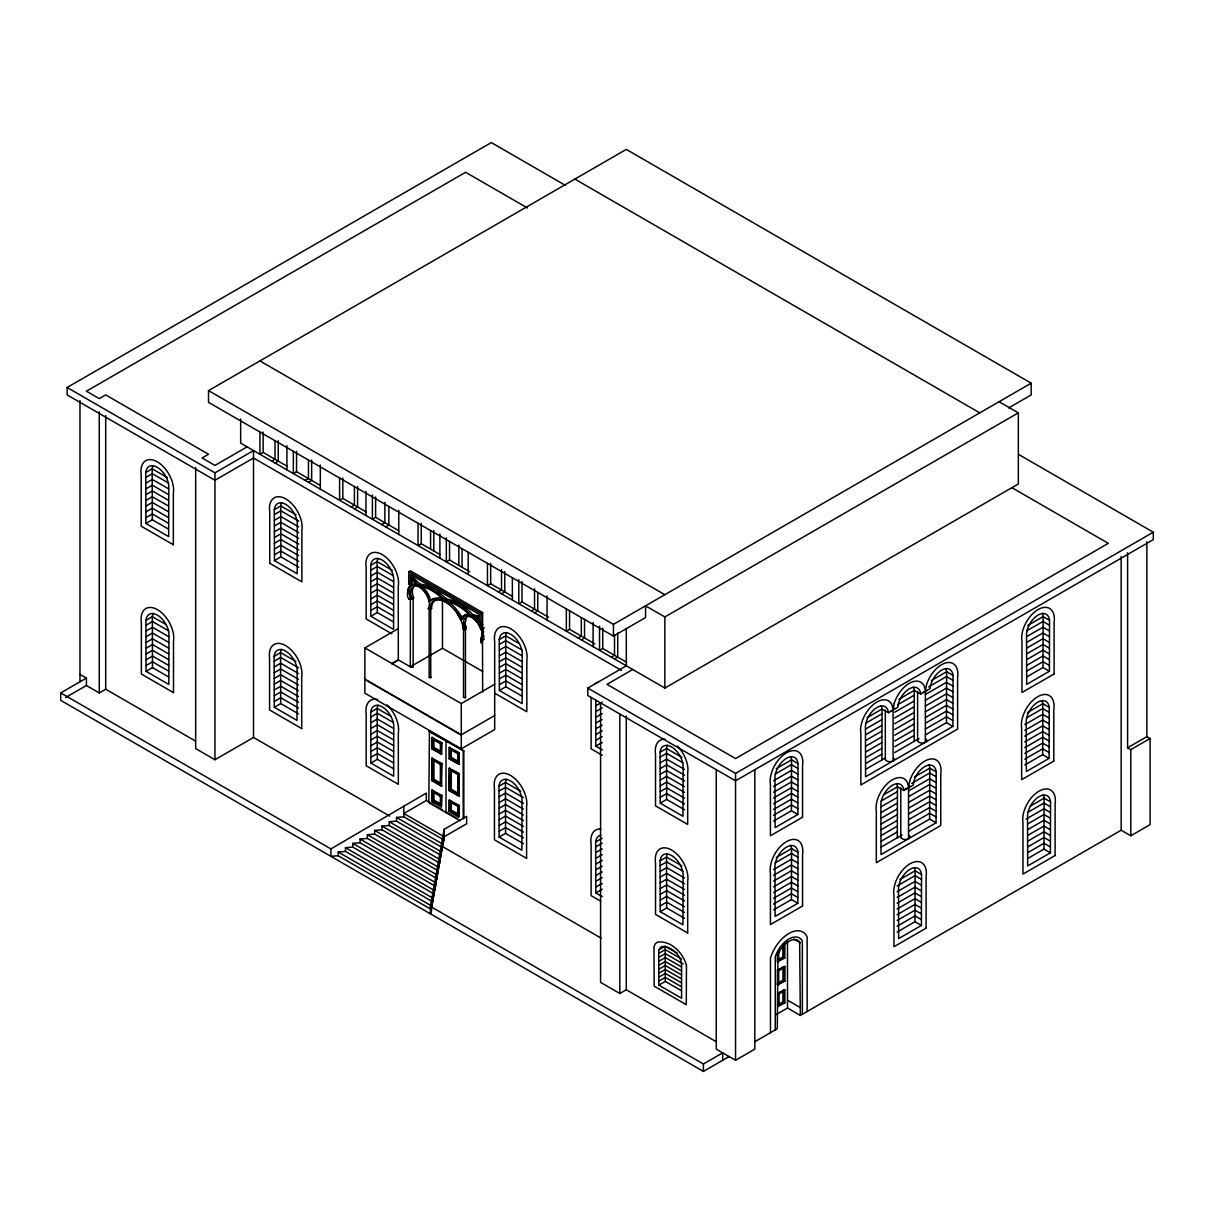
<?xml version="1.0" encoding="UTF-8"?>
<svg xmlns="http://www.w3.org/2000/svg" width="1214" height="1214" viewBox="0 0 1214 1214"><rect width="100%" height="100%" fill="white"/><g stroke="black" fill="none" stroke-linecap="round" stroke-linejoin="round"><path stroke-width="1.5" d="M797.993 763.545A16.374 9.454 -60 0 0 786.475 758.31A16.374 9.454 -60 0 0 774.972 776.839L775.109 827.614L797.841 814.488L797.993 763.545L791.558 759.843A16.374 9.454 -60 0 0 790.709 756.565M797.993 852.349A16.374 9.454 -60 0 0 786.475 847.099A16.374 9.454 -60 0 0 774.972 865.628L775.109 916.403L797.841 903.292L797.993 852.349L791.558 848.632A16.374 9.454 -60 0 0 790.709 845.369M881.865 759.964L882.017 709.022A16.374 9.454 -60 0 0 881.152 705.759M897.328 837.736L897.465 786.793A16.374 9.454 -60 0 0 896.615 783.531M914.172 741.314L914.309 690.371A16.374 9.454 -60 0 0 913.459 687.109M921.547 874.52A16.374 9.454 -60 0 0 910.03 869.27A16.374 9.454 -60 0 0 898.527 887.798L898.664 938.574L921.396 925.463L921.547 874.52L915.113 870.802A16.374 9.454 -60 0 0 914.263 867.54M936.191 771.861A16.374 9.454 -60 0 0 924.689 766.626A16.374 9.454 -60 0 0 913.171 785.154L903.899 790.511A16.374 9.454 -60 0 0 892.381 785.261A16.374 9.454 -60 0 0 880.878 803.805L881.015 854.58L936.055 822.804L936.191 771.861L929.772 768.159A16.374 9.454 -60 0 0 928.907 764.881M953.036 675.439A16.374 9.454 -60 0 0 941.533 670.189A16.374 9.454 -60 0 0 930.03 688.717L920.743 694.089A16.374 9.454 -60 0 0 909.225 688.839A16.374 9.454 -60 0 0 897.723 707.367L888.436 712.724A16.374 9.454 -60 0 0 876.933 707.489A16.374 9.454 -60 0 0 865.43 726.018L865.567 776.793L952.899 726.382L953.036 675.439L946.616 671.721A16.374 9.454 -60 0 0 945.752 668.459M1049.549 620.308A16.374 9.454 -60 0 0 1038.046 615.073A16.374 9.454 -60 0 0 1026.528 633.602L1026.68 684.377L1049.412 671.251L1049.549 620.308L1043.13 616.606A16.374 9.454 -60 0 0 1042.265 613.328M1049.23 707.428A16.374 9.454 -60 0 0 1037.727 702.193A16.374 9.454 -60 0 0 1026.225 720.721L1026.361 771.497L1049.093 758.371L1049.23 707.428L1042.811 703.71A16.374 9.454 -60 0 0 1041.946 700.448M1050.55 801.877A16.374 9.454 -60 0 0 1039.032 796.642A16.374 9.454 -60 0 0 1027.53 815.171L1027.666 865.946L1050.398 852.82L1050.55 801.877L1044.116 798.175A16.374 9.454 -60 0 0 1043.266 794.897M409.27 593.525L409.33 589.245M429.088 600.277L429.453 604.936L428.33 608.669L429.938 609.595L431.425 602.948L434.794 600.581A26.298 15.175 60 0 1 449.286 604.42M429.938 609.595L431.562 608.654L431.926 604.39L434.081 601.036L432.457 601.977M444.142 829.329L444.142 840.088L442.518 843.973L430.424 913.808L430.424 906.388L444.142 829.329L466.646 816.354L466.646 823.775L444.142 836.75L431.759 906.039L338.19 852.016L338.19 855.733L431.759 909.756L430.424 913.808L444.142 836.75L403.837 813.486L426.326 800.496L442.549 809.859M410.924 598.138L413.018 598.639L412.016 597.652M413.17 666.85L410.878 666.85L413.17 666.85L413.17 598.305M457.557 614.178L460.895 619.853L461.897 617.516A15.433 8.908 60 0 1 480.516 628.26C484.189 629.793 479.363 657.381 481.882 633.025M483.627 636.439L482.504 639.945L482.641 691.889M658.716 949.955L661.327 946.571C671.585 945.569 682.268 956.192 681.585 966.45L681.585 998.242L658.853 985.131L658.716 949.955L665.135 946.237L677.412 953.324M409.103 586.939C407.358 588.927 406.098 601.127 410.408 598.305L409.209 593.494M407.798 590.232L409.164 587.015A15.509 8.953 60 0 1 427.905 597.834L429.028 601.461L433.823 598.623M409.406 589.291L410.711 586.013M412.335 585.087L408.723 587.834M432.199 599.519L428.906 601.37A28.575 16.495 60 0 1 460.774 619.732L462.549 618.806L463.399 616.454A15.615 9.014 60 0 1 471.563 615.149M483.491 639.338L481.442 639.019M430.242 676.562C432.988 677.518 427.738 678.656 429.149 676.744L429.149 608.199C427.738 610.126 432.988 608.988 430.242 608.032M465.63 696.912L464.947 697.868L463.52 697.246L463.52 628.7L465.751 628.533M338.19 855.733L330.906 856.34L330.906 848.92L426.326 793.076L426.326 800.496M621.401 670.386L253.514 457.997L214.954 480.258L67.134 394.914L67.134 387.494L491.306 142.584L565.163 185.226M240.66 419.027L240.66 443.156L664.847 688.05L1018.334 483.961L1018.334 412.866L664.847 616.955L645.56 605.816L645.56 617.547L613.434 636.106L208.52 402.335L208.52 390.604L626.287 149.413L1031.187 383.184L1031.187 394.914L1008.697 407.904M145.756 472.549A16.374 9.454 60 0 1 157.274 467.299A16.374 9.454 60 0 1 168.776 485.828L168.64 536.603L145.908 523.492L145.756 472.549L152.19 468.832A16.374 9.454 60 0 1 153.04 465.569M145.908 477.406L152.327 473.703L168.564 483.066M145.908 483.157L152.327 479.454L168.564 488.817M145.908 488.908L152.327 485.205L168.564 494.568M145.908 494.659L152.327 490.957L168.564 500.32M145.908 500.411L152.327 496.708L168.564 506.071M247.079 446.858L214.954 465.417L202.101 457.997L208.52 454.279L105.694 394.914L99.26 398.617L86.406 391.196L465.599 172.282L527.483 207.989M145.908 506.162L152.327 502.459L168.564 511.822M145.908 511.913L152.327 508.211L168.564 517.574M67.134 387.494L214.954 472.838L253.514 450.576L253.514 737.459L389.709 816.081M145.908 517.665L152.327 513.962L168.564 523.325M287.157 466.282L263.15 452.427L259.933 454.279L259.933 432.017M145.908 523.492L152.327 519.774L168.564 529.152M271.815 461.138L275.032 459.287L275.032 440.728M275.032 463.004L278.249 461.138L278.249 440.728M320.572 485.57L296.55 471.715L293.348 473.566L293.348 451.304M305.23 480.425L308.447 478.574L308.447 460.015M308.447 482.277L311.649 480.425L311.649 460.015M274.303 509.652A16.374 9.454 60 0 1 285.806 504.402A16.374 9.454 60 0 1 297.324 522.946L297.172 573.721L274.44 560.595L274.303 509.652L280.738 505.935A16.374 9.454 60 0 1 281.587 502.672M274.44 514.508L280.874 510.806L298.735 521.11M274.44 520.26L280.874 516.557L298.735 526.861M274.44 526.011L280.874 522.308L298.735 532.612M274.44 531.762L280.874 528.06L298.735 538.363M274.44 537.514L280.874 533.811L298.735 544.115M366.294 511.974L342.818 498.423L339.601 500.274L339.601 478.013M274.44 543.265L280.874 539.562L298.735 549.866M145.923 620.384A16.374 9.454 60 0 1 157.441 615.149A16.374 9.454 60 0 1 168.943 633.678L168.807 684.453L146.075 671.327L145.923 620.384L152.357 616.682A16.374 9.454 60 0 1 153.207 613.404M274.44 549.016L280.874 545.314L298.735 555.617M146.075 625.24L152.494 621.538L168.731 630.916M351.18 506.966L354.397 505.1L354.397 486.556M274.44 554.768L280.874 551.065L298.735 561.369M354.397 508.818L357.599 506.966L357.599 486.556M146.075 630.992L152.494 627.289L168.731 636.667M274.44 560.595L280.874 556.877L298.735 567.196M146.075 636.743L152.494 633.04L168.731 642.418M146.075 642.51L152.494 638.792L168.731 648.17M728.294 1056.833L729.113 1056.575L703.407 1071.416L60.7 700.341L60.7 692.921L86.406 678.08L86.406 685.5L65.526 697.564M146.075 648.261L152.494 644.543L168.731 653.921M398.708 530.685L375.612 517.346L372.395 519.213L372.395 495.084M146.075 654.012L152.494 650.294L168.731 659.672M146.075 659.763L152.494 656.046L168.731 665.424M381.651 524.554L384.868 522.703L384.868 502.293M385.673 526.876L388.875 525.009L388.875 506.466M146.075 665.515L152.494 661.797L168.731 671.175M86.406 685.5L99.26 692.921L105.694 689.218L195.56 741.101M146.075 671.327L152.494 667.624L168.731 676.987M370.71 565.314A16.374 9.454 60 0 1 382.213 560.064A16.374 9.454 60 0 1 393.731 578.608L393.579 629.383L370.847 616.257L370.71 565.314L377.129 561.596A16.374 9.454 60 0 1 377.994 558.334M370.847 570.17L377.281 566.468L393.518 575.831M439.999 554.525L421.258 543.705L418.041 545.556L418.041 523.295M370.847 575.922L377.281 572.219L393.518 581.582M370.847 581.673L377.281 577.97L393.518 587.333M370.847 587.424L377.281 583.722L393.518 593.085M370.847 593.176L377.281 589.473L393.518 598.836M411.941 579.199L411.941 583.873L410.332 584.799L408.723 583.873L408.723 571.748L410.332 570.808L482.641 612.554L482.641 628.746L480.911 629.656M370.847 598.927L377.281 595.224L393.518 604.587M410.332 577.439L410.332 574.526L479.424 614.421L479.424 617.334L471.244 615.604L469.423 613.692A47.543 27.452 60 0 0 446.494 600.429L442.943 598.365A45.555 26.298 60 0 0 420.272 585.269L418.481 585.102L410.332 577.439L411.941 576.513L420.09 584.177L421.88 584.344A45.555 26.298 60 0 1 444.552 597.425L448.103 599.488A47.543 27.452 60 0 1 471.017 612.767L472.853 614.679L479.393 616.059M274.136 656.334A16.374 9.454 60 0 1 285.654 651.099A16.374 9.454 60 0 1 297.157 669.627L297.005 720.403L274.288 707.276L274.136 656.334L280.571 652.631A16.374 9.454 60 0 1 281.42 649.353M370.847 604.678L377.281 600.976L393.518 610.339M274.288 661.205L280.707 657.487L298.568 667.806M469.833 571.748L449.544 560.033L446.327 561.885L446.327 537.772M408.723 583.873L410.332 582.948L411.941 583.873M370.847 610.43L377.281 606.727L393.518 616.09M274.288 666.956L280.707 663.239L298.568 673.558M418.481 585.102L420.09 584.177M410.332 586.893L410.332 578.562L418.527 586.271L420.135 585.345A15.509 8.953 60 0 1 429.513 596.909L430.621 600.52A28.575 16.495 60 0 1 446.494 600.687M370.847 616.257L377.281 612.539L393.518 621.917M274.288 672.708L280.707 668.99L298.568 679.309M408.723 599.2L413.64 598.305L412.441 593.236A13.293 7.679 60 0 1 413.731 586.863M274.288 678.459L280.707 674.741L298.568 685.06M274.288 684.21L280.707 680.493L298.568 690.812M274.288 689.962L280.707 686.244L298.568 696.563M428.891 601.294L430.5 600.369M431.425 602.948L433.049 602.007M430.302 605.331L431.926 604.39M274.288 695.713L280.707 691.995L298.568 702.314M428.33 608.669L429.149 608.199M444.703 600.217L446.312 599.291M418.527 586.271A44.25 25.54 60 0 1 444.688 601.37L446.297 600.444M494.69 693.179L526.83 711.738L526.83 660.325A23.096 13.339 60 0 0 510.76 628.791A23.096 13.339 60 0 0 494.69 641.766L494.69 729.553L461.274 748.841L364.868 693.179L364.868 647.912L398.283 628.609M274.288 701.464L280.707 697.747L298.568 708.066M274.288 707.276L280.707 703.574L298.568 713.878M512.475 596.378L490.668 583.782L487.451 585.634L487.451 563.372M498.301 591.901L501.519 590.05L501.519 569.639M501.519 593.752L504.736 591.901L504.736 571.491M195.666 467.36L195.666 748.583L214.954 759.721L253.514 737.459M471.578 615.316A15.433 8.908 60 0 0 463.505 616.591C463.869 618.821 458.513 621.492 461.79 617.38A15.615 9.014 60 0 1 480.623 628.245M471.244 615.604L472.853 614.679M471.214 616.864L472.807 615.786A15.615 9.014 60 0 1 479.773 622.645M391.925 663.527L398.283 659.855L410.332 666.82L442.473 648.261L482.641 671.448M391.925 663.83L398.283 660.158L398.283 586.104A23.096 13.339 60 0 0 382.213 554.586A23.096 13.339 60 0 0 366.158 567.545L366.158 618.973L391.864 633.814M468.513 615.741A13.308 7.679 60 0 0 466.404 617.304L465.114 623.647L466.267 628.685L464.643 629.626L463.035 628.7L462.337 623.313L463.945 622.372M408.723 571.748L481.032 613.48L482.641 612.554M464.643 629.626L464.173 627.501L465.781 626.561M463.035 628.7L463.854 628.23M444.688 601.37A46.223 26.693 60 0 1 471.214 616.712L479.424 618.457L479.424 624.694L481.032 625.62L482.641 624.694M548.713 617.289L522.005 601.871L518.788 603.737L518.788 579.609M481.032 629.671L484.265 627.82M531.322 610.961L534.539 609.109L534.539 588.699M480.941 640.749L482.55 639.808M480.896 640.871L484.265 639.08M534.539 612.812L537.756 610.961L537.756 592.417M370.756 712.117A16.374 9.454 60 0 1 382.258 706.867A16.374 9.454 60 0 1 393.761 725.411L393.624 776.186L370.892 763.06L370.756 712.117L377.175 708.399A16.374 9.454 60 0 1 378.04 705.137M499.258 639.52A16.374 9.454 60 0 1 510.76 634.285A16.374 9.454 60 0 1 522.263 652.813L522.126 703.589L499.394 690.462L499.258 639.52L505.677 635.817A16.374 9.454 60 0 1 506.542 632.54M370.892 716.973L377.326 713.271L393.564 722.634M499.394 644.391L505.828 640.673L522.05 650.051M370.892 722.725L377.326 719.022L393.564 728.4M499.394 650.143L505.828 646.425L522.05 655.803M370.892 728.476L377.326 724.773L393.564 734.151M499.394 655.894L505.828 652.176L522.05 661.554M370.892 734.227L377.326 730.524L393.564 739.903M499.394 661.645L505.828 657.927L522.05 667.305M370.892 739.979L377.326 736.276L393.564 745.654M499.394 667.397L505.828 663.679L522.05 673.057M594.845 643.921L569.563 629.322L566.346 631.189L566.346 608.927M370.892 745.73L377.326 742.027L393.564 751.405M499.394 673.148L505.828 669.43L522.05 678.808M370.892 751.481L377.326 747.778L393.564 757.157M499.394 678.899L505.828 675.181L522.05 684.559M364.868 647.912L461.274 703.574L494.69 684.271M370.892 757.233L377.326 753.53L393.564 762.908M578.122 637.987L581.324 636.121L581.324 617.577M499.394 684.65L505.828 680.933L522.05 690.311M581.324 639.839L584.541 637.987L584.541 619.428M370.892 763.06L377.326 759.342L393.564 768.72M208.52 390.604L613.434 624.375L1031.187 383.184M499.394 690.462L505.828 686.76L522.05 696.123M460.076 820.725L428.815 802.666L429.453 731.056L463.839 750.905L463.839 818.403M431.714 737.551L441.987 742.74L441.35 754.243L431.714 748.674L431.714 737.551L441.35 743.12L441.35 754.243M432.67 739.22L433.959 738.476L433.959 747.384L441.668 751.83L440.379 752.574L432.67 748.128L432.67 739.22L440.379 743.666L441.987 742.74M626.545 662.237L602.736 648.488L599.534 650.34L599.534 626.227M431.714 748.674L441.987 753.879M432.67 748.128L433.959 747.384M494.69 715.516L461.274 734.819L364.868 679.157M449.059 747.566L459.347 752.756L458.695 764.259L449.059 758.704L449.059 747.566L458.695 753.135L458.695 764.259M431.714 758.325L441.987 763.515L441.35 786.156L431.714 780.587L431.714 758.325L441.35 763.894L441.35 786.156M432.67 759.994L433.959 759.251L433.959 779.297L441.668 783.743L440.379 784.487L432.67 780.041L432.67 759.994L440.379 764.456L441.987 763.515M611.295 657.138L614.512 655.287L614.512 634.876M614.512 658.99L617.729 657.138L617.729 633.025M449.059 758.704L459.347 763.894M450.03 758.143L451.304 757.399L459.029 761.846L457.739 762.589L450.03 758.143L450.03 749.235L457.739 753.682L459.347 752.756M428.815 731.42L463.839 750.905M449.059 768.341L459.347 773.546L458.695 796.172L449.059 790.618L449.059 768.341L458.695 773.91L458.695 796.172M1018.622 454.446L1153.3 532.202L1153.3 539.623L735.547 780.814L587.758 695.501L587.758 688.08L626.333 665.818L626.287 628.685M431.714 780.587L432.351 757.961M432.67 780.041L433.959 779.297M632.706 669.506L607 684.347L735.547 758.553L1108.306 543.341L1011.899 487.679M457.739 774.471L450.03 770.01L450.03 790.056L451.304 789.312L459.029 793.759L457.739 794.502L457.739 774.471L459.347 773.546M431.714 790.238L441.987 795.428L441.35 806.931L431.714 801.377L431.714 790.238L441.35 795.807L441.35 806.931M432.67 791.907L433.959 791.164L433.959 800.072L441.668 804.518L440.379 805.261L432.67 800.815L432.67 791.907L440.379 796.369L441.987 795.428M595.801 705.804L602.22 702.087M449.059 790.618L449.696 767.976M431.714 801.377L437.177 803.789M432.67 800.815L433.959 800.072M595.801 711.556L602.22 707.838M449.059 800.254L459.347 805.459L458.695 816.961L449.059 811.392L449.059 800.254L458.695 805.823L458.695 816.961M595.801 717.307L602.22 713.589M450.03 801.923L451.304 801.179L451.304 810.087L459.029 814.548L457.739 815.292L450.03 810.831L450.03 801.923L457.739 806.384L459.347 805.459M595.801 723.058L602.22 719.341M449.059 811.392L449.696 799.889M450.03 810.831L451.304 810.087M595.801 728.81L602.22 725.092M499 786.156A16.374 9.454 60 0 1 510.517 780.921A16.374 9.454 60 0 1 522.02 799.449L521.883 850.225L499.151 837.099L499 786.156L505.434 782.453A16.374 9.454 60 0 1 506.284 779.191M595.801 734.561L602.22 730.843M499.151 791.027L505.57 787.309L523.431 797.628M595.801 740.312L602.22 736.595M499.151 796.779L505.57 793.061L523.431 803.38M595.801 700.038L595.801 746.124L602.22 742.422M499.151 802.53L505.57 798.812L523.431 809.131M499.151 808.281L505.57 804.563L523.431 814.882M499.151 814.033L505.57 810.315L523.431 820.634M499.151 819.784L505.57 816.066L523.431 826.385M499.151 825.535L505.57 821.817L523.431 832.136M499.151 831.286L505.57 827.569L523.431 837.888M499.151 837.099L505.57 833.396L523.431 843.7M660.097 752.21A16.374 9.454 60 0 1 671.6 746.959A16.374 9.454 60 0 1 683.118 765.503L682.966 816.278L660.234 803.152L660.097 752.21L666.516 748.492A16.374 9.454 60 0 1 667.381 745.229M660.234 757.066L666.668 753.363L682.905 762.726M660.234 762.817L666.668 759.114L684.529 769.418M660.234 768.568L666.668 764.866L684.529 775.169M660.234 774.32L666.668 770.617L684.529 780.921M660.234 780.071L666.668 776.368L684.529 786.672M660.234 785.822L666.668 782.12L684.529 792.423M660.234 791.574L666.668 787.871L684.529 798.175M660.234 797.325L666.668 793.622L684.529 803.926M660.234 803.152L666.668 799.434L684.529 809.753M602.296 896.66L595.801 892.912L595.649 841.97L602.083 838.252M595.801 846.826L602.22 843.123M595.801 852.577L602.22 848.874M587.758 688.08L735.547 773.394L1153.3 532.202M595.801 858.328L602.22 854.626M595.801 864.08L602.22 860.377M595.801 869.831L602.22 866.128M776.216 768.69L791.558 759.843L791.422 810.77L773.561 821.089M867.16 717.595L882.017 709.022L888.436 712.724M898.967 699.234L914.309 690.371L920.743 694.089M931.275 680.584L946.616 671.721L946.465 722.664L925.371 734.849M1027.772 625.468L1043.13 616.606L1042.978 667.548L1026.741 676.911M595.801 875.582L602.22 871.88M775.185 774.077L791.422 764.699L797.841 768.401M865.628 723.256L881.865 713.878M897.935 704.606L914.172 695.227M928.604 686.896L946.465 676.593L952.899 680.295M1026.741 630.84L1042.978 621.462L1049.412 625.18M595.801 881.334L602.22 877.631M773.561 780.754L791.422 770.45L797.841 774.153M865.628 729.007L881.865 719.629M894.688 712.239L914.172 700.994M925.371 694.529L946.465 682.344L952.899 686.047M1026.741 636.591L1042.978 627.213L1049.412 630.931M595.801 887.085L602.22 883.382M773.561 786.505L791.422 776.201L797.841 779.904M865.628 734.758L881.865 725.38M894.688 717.99L914.172 706.745M925.371 700.281L946.465 688.095L952.899 691.798M1026.741 642.343L1042.978 632.964L1049.412 636.682M595.801 892.912L602.22 889.194M773.561 792.256L791.422 781.953L797.841 785.655M865.628 740.51L881.865 731.132M894.688 723.741L914.172 712.497M925.371 706.032L946.465 693.847L952.899 697.549M1026.741 648.094L1042.978 638.716L1049.412 642.434M660.097 860.756A16.374 9.454 60 0 1 671.6 855.521A16.374 9.454 60 0 1 683.118 874.05L682.966 924.825L660.234 911.699L660.097 860.756L666.516 857.054A16.374 9.454 60 0 1 667.381 853.776M773.561 798.008L791.422 787.704L797.841 791.422M865.628 746.261L881.865 736.883M894.688 729.493L914.172 718.248M925.371 711.783L946.465 699.598L952.899 703.301M1026.741 653.845L1042.978 644.467L1049.412 648.185M660.234 865.612L666.668 861.91L682.905 871.288M773.561 803.759L791.422 793.455L797.841 797.173M865.628 752.012L881.865 742.634M894.688 735.244L914.172 723.999M925.371 717.535L946.465 705.349L952.899 709.052M1026.741 659.597L1042.978 650.218L1049.412 653.936M660.234 871.364L666.668 867.661L684.529 877.965M773.561 809.51L791.422 799.207L797.841 802.924M865.628 757.764L881.865 748.385M894.688 740.995L914.172 729.751M925.371 723.286L946.465 711.101L952.899 714.803M660.234 877.115L666.668 873.412L684.529 883.716M1026.741 665.348L1042.978 655.97L1049.412 659.688M773.561 815.262L791.422 804.958L797.841 808.676M865.628 763.515L881.865 754.137M894.688 746.747L914.172 735.502M925.371 729.037L946.465 716.852L952.899 720.555M1026.741 671.099L1042.978 661.721L1049.412 665.439M660.234 882.866L666.668 879.164L684.529 889.467M865.628 769.342L885.067 758.128M894.688 752.559L918.952 738.552M660.234 888.633L666.668 884.915L684.529 895.219M660.234 894.384L666.668 890.666L684.529 900.97M660.234 900.135L666.668 896.418L684.529 906.721M660.234 905.887L666.668 902.169L684.529 912.473M660.234 911.699L666.668 907.981L684.529 918.3M883.655 794.775L897.465 786.793L903.899 790.511M914.415 777.006L929.772 768.159L929.621 819.101L908.512 831.286M776.216 857.494L791.558 848.632L791.422 899.574L773.561 909.893M1027.469 712.572L1042.811 703.71L1042.659 754.653L1024.798 764.972M881.091 801.043L897.328 791.665M911.76 783.318L929.621 773.014L936.055 776.717M775.185 862.866L791.422 853.503L797.841 857.205M1026.422 717.96L1042.659 708.581L1049.093 712.284M881.091 806.794L897.328 797.416M908.512 790.951L929.621 778.766L936.055 782.469M773.561 869.558L791.422 859.254L797.841 862.957M1024.798 724.637L1042.659 714.333L1049.093 718.035M881.091 812.545L897.328 803.167M908.512 796.703L929.621 784.517L936.055 788.22M773.561 875.309L791.422 865.005L797.841 868.708M1024.798 730.388L1042.659 720.084L1049.093 723.787M881.091 818.297L897.328 808.919M908.512 802.454L929.621 790.268L936.055 793.971M773.561 881.061L791.422 870.757L797.841 874.459M1024.798 736.139L1042.659 725.835L1049.093 729.538M881.091 824.048L897.328 814.67M908.512 808.205L929.621 796.02L936.055 799.738M773.561 886.812L791.422 876.508L797.841 880.211M1024.798 741.891L1042.659 731.587L1049.093 735.289M658.853 953.324L665.287 949.621L681.524 958.999M658.853 957.3L665.287 953.582L683.148 963.901M881.091 829.799L897.328 820.421M908.512 813.957L929.621 801.771L936.055 805.489M773.561 892.563L791.422 882.259L797.841 885.962M1024.798 747.642L1042.659 737.338L1049.093 741.041M658.853 961.26L665.287 957.558L681.524 966.936M881.091 835.551L897.328 826.173M908.512 819.708L929.621 807.522L936.055 811.24M773.561 898.314L791.422 888.011L797.841 891.713M1024.798 753.393L1042.659 743.089L1049.093 746.792M658.853 965.236L665.287 961.518L681.524 970.896M658.853 969.212L665.287 965.494L681.524 974.872M881.091 841.302L897.328 831.924M908.512 825.459L929.621 813.274L936.055 816.992M773.561 904.066L791.422 893.762L797.841 897.465M1024.798 759.145L1042.659 748.841L1049.093 752.543M600.566 703.027L600.566 982.354L619.853 993.492L626.287 989.774L716.154 1041.658M658.853 973.173L665.287 969.47L681.524 978.833M881.091 847.114L902.108 834.974M658.853 977.149L665.287 973.431L681.524 982.809M658.853 981.109L665.287 977.407L681.524 986.77M658.853 985.131L665.287 981.413L681.524 990.791M1127.594 552.734L1127.594 747.778L1146.866 736.64L1150.083 738.507L1150.083 824.655L1130.811 835.778L1121.159 830.224L800.345 1015.435L787.491 1008.015L776.156 1014.57M899.771 879.664L915.113 870.802L914.977 921.745L897.116 932.064M1030.307 806.142L1044.116 798.175L1043.979 849.117L1027.742 858.48M1127.594 747.778L1130.811 749.63L1150.083 738.507M897.116 885.977L914.977 875.673L921.396 879.376M1027.742 812.409L1043.979 803.031L1050.398 806.749M784.821 943.111L784.821 958.043L782.893 956.92L777.385 960.107L778.675 960.851L778.675 952.444M897.116 891.729L914.977 881.425L921.396 885.127M777.385 954.113L777.385 961.579L784.168 957.664L784.168 944.219M777.385 961.579L784.821 958.043M1026.118 819.086L1043.979 808.782L1050.398 812.5M897.116 897.48L914.977 887.176L921.396 890.879M1027.742 823.911L1043.979 814.533L1050.398 818.251M777.385 970.032L784.912 966.42L784.912 981.185L777.385 984.797L777.385 970.032L778.675 970.775L778.675 984.053L777.385 983.31L782.984 980.077L784.912 981.185M784.912 966.42L778.022 970.396L778.022 985.161M778.675 970.775L784.274 967.543L784.274 980.821L777.385 984.797M897.116 903.231L914.977 892.927L921.396 896.63M1027.742 829.663L1043.979 820.285L1050.398 824.003M897.116 908.983L914.977 898.679L921.396 902.381M1027.742 835.414L1043.979 826.036L1050.398 829.754M897.116 914.734L914.977 904.43L921.396 908.133M1027.742 841.165L1043.979 831.787L1050.398 835.505M897.116 920.485L914.977 910.181L921.396 913.884M1027.742 846.917L1043.979 837.539L1050.398 841.256M777.688 993.173L784.866 989.774L784.866 1002.961L777.688 1006.36L777.688 993.173L778.978 993.917L778.978 1005.617L777.688 1004.873M784.866 989.774L778.326 993.538L778.326 1006.725M778.978 993.917L784.229 990.882L784.229 1002.582L777.688 1006.36M897.116 926.236L914.977 915.933L921.396 919.635M1027.742 852.668L1043.979 843.29L1050.398 847.008M779.009 1004.115L782.939 1001.838L784.866 1002.961M430.424 906.388L703.407 1063.995L722.694 1052.857L722.694 1060.277M754.698 1041.794L777.264 1028.774L777.962 954.295A18.559 10.714 -60 0 1 799.647 941.715L800.345 1015.435M716.26 769.813L716.26 1049.154L735.547 1060.277L754.82 1049.154L754.82 769.813M442.518 847.691L396.538 821.15L396.538 817.432L403.837 816.825L442.533 839.162M441.183 855.445L389.254 825.474L389.254 821.757L396.538 821.15M439.832 863.2L381.955 829.784L381.955 826.081L389.254 825.474M438.482 870.969L374.656 834.109L374.656 830.406L381.955 829.784M437.146 878.724L367.372 838.434L367.372 834.731L374.656 834.109M435.796 886.478L360.072 842.759L360.072 839.056L367.372 838.434M434.46 894.232L352.773 847.084L352.773 843.381L360.072 842.759M431.486 901.061L345.489 851.409L345.489 847.706L352.773 847.084M338.19 852.016L345.489 851.409M999.046 401.743L1018.334 412.866M574.859 179.095L979.774 412.866M1042.978 667.548L1049.412 671.251M1042.659 754.653L1049.093 758.371M946.465 722.664L952.899 726.382M259.933 360.922L664.847 594.693M1043.979 849.117L1050.398 852.82M929.621 819.101L936.055 822.804M296.079 514.797L280.738 505.935L280.874 556.877M392.486 570.459L377.129 561.596L377.281 612.539M519.486 643.784L505.677 635.817L505.828 686.76M791.422 810.77L797.841 814.488M411.956 597.334L413.64 598.305M429.953 607.728L431.562 608.654M681.858 757.354L666.516 748.492L666.668 799.434M167.532 477.694L152.19 468.832L152.327 519.774M914.977 921.745L921.396 925.463M595.801 746.124L602.296 749.873M269.584 563.22L301.876 581.855L301.876 530.442A23.096 13.339 60 0 0 285.806 498.924A23.096 13.339 60 0 0 269.751 511.898L269.751 563.311M602.281 755.305L591.097 748.841L591.097 697.428M791.422 899.574L797.841 903.292M364.868 679.445L461.274 735.107M681.858 865.901L666.516 857.054L666.668 907.981M793.926 939.075L800.345 942.792M295.913 661.493L280.571 652.631L280.707 703.574M390.984 716.381L377.175 708.399L377.326 759.342M520.776 791.316L505.434 782.453L505.57 833.396M784.274 967.543L782.984 966.799L782.984 980.077M166.166 624.649L152.357 616.682L152.494 667.624M450.03 790.056L457.739 794.502M433.959 781.148L441.987 785.792M451.304 791.164L459.347 795.807M784.229 990.882L782.939 990.138L782.939 1001.838M787.491 1000.169L800.345 1007.59M451.304 811.954L459.347 816.582M445.826 811.756L457.299 818.373M600.733 901.183L591.097 895.629L591.097 844.2A23.096 13.339 60 0 1 600.976 829.071M396.538 817.432L442.518 843.973M442.215 846.401L601.4 938.301M389.254 821.757L441.183 851.742M381.955 826.081L439.832 859.497M374.656 830.406L438.482 867.251M367.372 834.731L437.146 875.006M79.987 674.377L86.406 678.08M360.072 839.056L435.796 882.775M352.773 843.381L434.46 890.53M345.489 847.706L433.11 898.284M60.7 692.921L330.906 848.92M416.038 581.491L411.941 576.513M459.15 613.252L462.337 618.806M462.337 623.313L458.179 614.087A26.298 15.175 60 0 0 454.628 609.428M483.612 632.13L482.231 627.319A15.615 9.014 60 0 0 480.683 624.148M412.016 599.246L410.818 594.177A13.293 7.679 60 0 1 415.082 586.013A13.293 7.679 60 0 1 425.204 591.871M464.173 627.501L463.611 620.976L464.78 618.23A13.308 7.679 60 0 1 478.741 623.526M665.135 946.237L665.287 981.413M1146.866 541.596L1146.866 736.64M1130.811 749.63L1130.811 835.778M1121.159 556.543L1121.159 830.224M925.387 691.403L925.387 742.27M917.617 691.434L917.617 740.403M908.542 787.825L908.542 838.692M900.773 787.856L900.773 836.841M893.079 710.053L893.079 760.905M885.325 710.084L885.325 759.053M807.143 1011.52L807.143 936.844A28.21 16.283 -60 0 0 788.766 933.536A28.21 16.283 -60 0 0 770.465 958.134L770.465 1032.689M802.348 1014.282L802.348 941.032L801.301 939.439A21.397 12.352 -60 0 0 776.292 953.961L775.245 956.784L775.245 1029.927M787.491 940.926L787.491 1008.015M782.893 945.16L782.893 956.92M778.022 952.626L778.022 961.958M735.547 773.394L735.547 1060.277M703.407 1063.995L703.407 1071.416M664.847 616.955L664.847 688.05M626.287 716.108L626.287 989.774M619.853 714.151L619.853 993.492M613.434 624.375L613.434 636.106M602.736 628.078L602.736 648.488M593.1 622.509L593.1 646.637M569.563 610.779L569.563 629.322M547.059 595.937L547.059 620.051M522.005 581.46L522.005 601.871M512.369 577.758L512.369 600.019M490.668 563.372L490.668 583.782M481.032 613.48L481.032 625.62M468.179 552.249L468.179 574.51M465.448 629.156L465.448 697.701M463.202 751.284L463.202 818.767M462.064 548.713L462.064 567.272M461.274 703.574L461.274 748.841M458.862 545.01L458.862 565.421M457.739 753.682L457.739 762.589M457.739 806.384L457.739 815.292M451.304 750.282L451.304 757.399M451.304 771.102L451.304 789.312M449.696 747.202L449.696 758.325M449.544 541.474L449.544 560.033M446.008 741.344L446.008 812.591M442.473 601.203L442.473 648.261M440.379 743.666L440.379 752.574M440.379 764.456L440.379 784.487M440.379 796.369L440.379 805.261M439.893 534.054L439.893 558.182M433.793 530.533L433.793 550.944M432.351 737.171L432.351 748.31M432.351 789.874L432.351 800.997M430.742 609.125L430.742 677.67M430.575 530.533L430.575 549.092M421.258 523.295L421.258 543.705M410.332 598.274L410.332 666.82M403.837 806.066L403.837 816.825M398.769 510.305L398.769 534.433M375.612 496.951L375.612 517.346M365.975 491.382L365.975 515.495M342.818 478.013L342.818 498.423M320.329 465.023L320.329 489.151M296.55 451.304L296.55 471.715M286.914 445.735L286.914 469.864M263.15 432.017L263.15 452.427M214.954 472.838L214.954 759.721M105.694 415.552L105.694 689.218M99.26 411.713L99.26 692.921M79.987 400.574L79.987 681.798M595.649 841.97A16.374 9.454 60 0 1 600.778 835.247M594.617 683.998A23.096 13.339 60 0 1 598.168 682.374M448.012 601.628A28.575 16.495 60 0 1 462.382 618.806M410.772 586.089A15.509 8.953 60 0 1 416.463 584.025M426.068 593.085A13.293 7.679 60 0 1 428.163 597.076M480.835 627.501A13.308 7.679 60 0 1 482.14 635.362L480.956 639.05L482.641 640.021L483.749 636.531L482.125 627.335A15.433 8.908 60 0 0 472.807 615.938M436.418 599.64A26.298 15.175 60 0 1 439.969 599.094M422.214 585.543A44.25 25.54 60 0 1 424.339 585.937M428.739 587.364A44.25 25.54 60 0 1 430.97 588.38M437.708 592.538A44.25 25.54 60 0 1 439.923 594.283M464.097 607.865A46.223 26.693 60 0 1 466.343 609.625M377.554 699.461A23.096 13.339 60 0 0 366.188 714.363L366.188 765.776L398.329 784.32L398.329 732.907A23.096 13.339 60 0 0 386.963 704.894M665.409 739.311A23.096 13.339 60 0 0 655.53 754.455L655.53 805.868L687.67 824.412L687.67 772.999A23.096 13.339 60 0 0 677.427 746.079M894.263 758.371A4.537 2.625 0 0 1 889.862 761.679A4.537 2.625 0 0 1 885.476 758.371M908.542 834.974A4.537 2.625 0 0 1 908.8 838.525A4.537 2.625 0 0 1 902.715 838.98A4.537 2.625 0 0 1 901.38 835.52M909.863 785.974A4.537 2.625 0 0 1 905.325 788.599M925.387 738.552A4.537 2.625 0 0 1 925.645 742.088A4.537 2.625 0 0 1 919.559 742.558A4.537 2.625 0 0 1 918.239 739.098M926.555 690.235A4.537 2.625 0 0 1 923.338 692.086M894.414 708.202A4.537 2.625 0 0 1 891.046 710.736M686.456 965.54L686.289 1004.706L654.149 986.163L653.982 946.799L655.196 943.839L657.669 942.049C671.175 940.471 683.345 953.187 686.456 965.54M894.202 703.483L893.079 709.082L891.956 704.788A23.096 13.339 -60 0 0 872.229 705.516A23.096 13.339 -60 0 0 860.863 733.529L860.863 784.942L957.603 729.098L957.603 677.67A23.096 13.339 -60 0 0 946.237 662.783A23.096 13.339 -60 0 0 926.51 684.833L925.387 690.432L924.249 686.138A23.096 13.339 -60 0 0 909.225 683.345A23.096 13.339 -60 0 0 894.202 703.483M909.665 781.27L908.542 786.854L907.404 782.56A23.096 13.339 -60 0 0 887.692 783.288A23.096 13.339 -60 0 0 876.311 811.301L876.311 862.714L940.759 825.52L940.759 774.107A23.096 13.339 -60 0 0 929.393 759.22A23.096 13.339 -60 0 0 909.665 781.27M802.545 817.204L770.42 835.763L770.42 784.335A23.096 13.339 -60 0 1 786.475 752.817A23.096 13.339 -60 0 1 802.545 765.791L802.545 817.204M1054.116 673.967L1021.976 692.526L1021.976 641.113A23.096 13.339 -60 0 1 1038.046 609.58A23.096 13.339 -60 0 1 1054.116 622.554L1054.116 673.967M802.545 906.008L770.42 924.552L770.42 873.139A23.096 13.339 -60 0 1 786.475 841.621A23.096 13.339 -60 0 1 802.545 854.58L802.545 906.008M1053.798 761.087L1021.657 779.646L1021.657 728.218A23.096 13.339 -60 0 1 1037.727 696.699A23.096 13.339 -60 0 1 1053.798 709.674L1053.798 761.087M926.1 928.179L893.959 946.723L893.959 895.31A23.096 13.339 -60 0 1 910.03 863.776A23.096 13.339 -60 0 1 926.1 876.751L926.1 928.179M1055.103 855.536L1022.977 874.095L1022.977 822.667A23.096 13.339 -60 0 1 1039.032 791.149A23.096 13.339 -60 0 1 1055.103 804.123L1055.103 855.536M173.344 544.752L141.203 526.208L141.203 474.78A23.096 13.339 60 0 1 157.274 461.821A23.096 13.339 60 0 1 173.344 493.339L173.344 544.752M687.67 932.974L655.53 914.415L655.53 863.002A23.096 13.339 60 0 1 671.6 850.028A23.096 13.339 60 0 1 687.67 881.546L687.67 932.974M301.709 728.552L269.584 709.993L269.584 658.58A23.096 13.339 60 0 1 285.654 645.605A23.096 13.339 60 0 1 301.709 677.139L301.709 728.552M526.588 858.374L494.447 839.815L494.447 788.402A23.096 13.339 60 0 1 510.517 775.427A23.096 13.339 60 0 1 526.588 806.961L526.588 858.374M173.496 692.602L141.37 674.043L141.37 622.63A23.096 13.339 60 0 1 157.441 609.656A23.096 13.339 60 0 1 173.496 641.174L173.496 692.602"/></g></svg>
